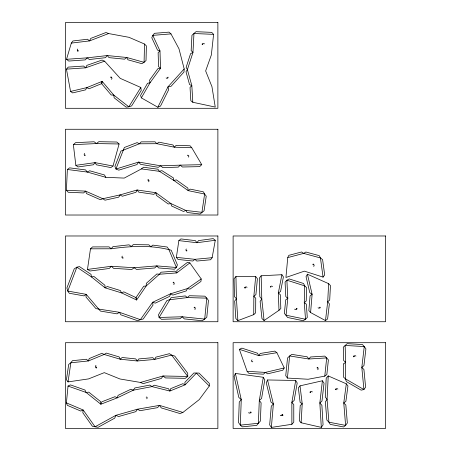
<?xml version="1.0" encoding="UTF-8"?>
<svg xmlns="http://www.w3.org/2000/svg" width="451" height="451" viewBox="0 0 451 451"><rect width="100%" height="100%" fill="white"/><g stroke="black" fill="none" stroke-linecap="round" stroke-linejoin="round"><path stroke-width="0.68" d="M253.727 314.651L253.845 296.363L255.683 276.536L235.941 276.519L234.08 278.786L234.469 296.606L236.42 298.787L237.891 320.627L253.727 314.651L255.644 312.836L255.74 298.201L253.845 296.363L255.926 294.554L257.397 278.695L255.683 276.536M209.287 386.022L209.343 383.384L199.026 373.084L193.896 372.988L184.865 382.341L185.107 384.838L169.858 391.04L152.004 386.608L149.777 385.092L134.832 387.956L133.321 390.183L117.299 397.838L100.844 404.231L86.13 392.46L68.028 386.05L66.398 402.878L67.334 405.348L80.768 411.041L83.193 410.004L95.076 426.776L98.081 427.3L114.734 418.139L115.896 415.326L137.47 409.209L159.496 405.387L182.897 412.434L199.218 399.631L209.287 386.022L196.394 373.146L185.107 384.838L182.864 383.694L170.664 388.655L169.858 391.04L168.527 388.745L154.248 385.199L152.004 386.608L133.321 390.183L130.897 389.23L118.083 395.358L117.299 397.838L114.966 396.705L101.796 401.818L100.844 404.231L100.562 401.565L88.791 392.15L86.13 392.46L84.957 390.019L70.474 384.895L68.028 386.05M144.529 44.04L144.078 62.323L141.828 63.676L127.937 59.797L126.708 57.48L107.282 55.552L87.139 57.852L66.522 59.301L71.326 43.093L72.921 40.979L87.5 39.237L89.546 40.911L108.59 33.549L128.992 37.32L144.529 44.04L146.389 45.912L146.028 60.541L144.078 62.323L126.708 57.48L124.577 59.182L109.041 57.643L107.282 55.552L105.483 57.677L89.366 59.515L87.139 57.852L85.211 59.898L68.715 61.06L66.522 59.301M167.733 77.516C168.832 78.023 167 78.091 168.02 77.132M202.465 44.322L202.195 43.837L202.211 44.666M194.46 307.43L194.787 307.148L194.933 307.526M270.532 286.825C271.637 287.276 269.805 287.456 270.814 286.447M66.398 190.266L67.368 169.48L69.606 167.851L85.56 169.926L87.308 172.073L105.805 177.322L124.217 178.089L141.456 168.9L143.508 167.253L157.895 169.204L159.434 171.335L173.81 180.417L188.197 190.643L204.624 194.037L206.237 196.14L204.077 210.775L200.086 214.028L187.176 212.506L185.784 210.425L170.833 203.536L155.95 192.724L137.127 189.984L120.067 194.905L102.828 198.722L100.331 199.703L86.541 193.626L85.583 191.123L66.398 190.266L68.231 192.256L83.582 192.943L85.583 191.123L102.828 198.722L104.959 200.199L118.754 197.149L120.067 194.905L122.3 196.247L135.948 192.306L137.127 189.984L138.733 192.143L153.791 194.336L155.95 192.724L156.317 195.345L168.223 203.993L170.833 203.536L171.532 205.955L183.489 211.468L185.784 210.425L201.924 212.325L204.624 194.037L203.367 191.827L190.226 189.121L188.197 190.643L187.864 188.073L176.352 179.887L173.81 180.417L173.387 177.897L161.892 170.63L159.434 171.335L141.456 168.9M328.232 375.925L327.088 399.406L328.926 422.187L330.233 424.38L343.589 426.956L345.618 425.406L347.332 423.004L345.844 405.049L343.758 402.963L346.312 383.801L328.232 375.925L326.214 378.18L325.295 396.965L327.088 399.406L325.368 401.835L326.84 420.061L328.926 422.187L345.618 425.406L343.758 402.963L345.9 401.294L347.947 385.966L346.312 383.801M328.649 283.673L327.702 301.758L325.487 320.599L310.592 312.549L308.845 310.564L310.068 295.946L312.12 294.277L307.424 274.208L328.649 283.673L330.459 285.584L329.698 300.05L327.702 301.758L329.371 303.867L327.601 318.936L325.487 320.599M301.11 422.762L302.221 403.825L300.022 385.853L322.403 380.774L324.038 383.215L321.986 400.984L319.838 402.985L321.315 427.379L301.11 422.762L299.317 420.76L300.208 405.607L302.221 403.825L300.112 402.258L298.353 387.883L300.022 385.853M184.188 68.93L183.985 72.002L171.03 86.316L167.998 86.829L157.816 107.237L141.355 97.873L140.571 95.409L147.516 83.317L150.036 82.758L160.517 68.293L159.992 50.89L152.793 35.364L154.462 33.318L169.007 32.139L170.98 33.893L178.979 48.787L184.188 68.93L167.998 86.829L168.685 89.721L160.539 106.047L157.816 107.237M310.592 312.549L312.12 294.277L309.792 292.705L306.037 276.649L307.424 274.208M271.355 427.418L273.385 403.983L267.533 379.962L295.704 380.469L297.198 382.989L294.12 400.544L291.853 402.405L291.882 424.295L271.355 427.418L269.664 424.91L271.288 406.165L273.385 403.983L270.95 402.033L266.265 382.814L267.533 379.962M287.744 257.594L285.94 277.466L304.402 271.147L323.063 277.111L324.686 274.935L322.595 259.613L320.441 257.955L303.681 253.394L301.601 251.974L288.854 255.334L287.744 257.594L303.681 253.394L305.857 252.013L319.269 255.661L320.441 257.955L323.063 277.111M287.405 378.068L289.649 355.974L291.865 354.396L307.221 356.814L308.845 359.002L326.693 357.902L328.396 359.926L326.857 374.516L324.771 376.14L308.129 379.252L287.405 378.068L285.737 375.666L287.529 357.993L289.649 355.974L308.845 359.002L310.513 356.989L324.793 356.11L326.693 357.902L324.771 376.14M213.599 34.361L211.333 54.994L205.645 70.942L211.947 86.648L215.251 107.079L192.819 102.27L190.818 100.72L190.029 87.421L191.833 85.645L187.396 69.646L186.139 67.34L190.587 53.624L192.96 52.502L193.964 33.498L196.01 31.683L211.716 32.371L213.599 34.361L193.964 33.498L191.957 35.296L191.156 50.501L192.96 52.502L187.396 69.646L186.004 71.754L189.55 84.557L191.833 85.645L192.819 102.27M201.214 278.955L200.932 281.48L189.922 289.153L187.458 288.544L170.602 293.798L152.652 302.26L140.385 319.669L137.656 320.729L120.896 314.837L119.436 312.301L95.978 308.647L86 297.046L86.197 294.351L67.763 291.053L66.9 287.986L74.212 268.892L76.907 267.184L79.421 266.575L91.029 274.36L91.423 276.914L105.094 287.839L121.466 292.862L136.619 299.994L146.259 285.911L159.44 274.236L161.024 272.207L174.881 271.152L176.758 272.917L189.854 262.91L201.214 278.955L187.458 288.544L186.336 290.889L172.851 295.095L170.602 293.798L169.621 296.369L155.262 303.14L152.652 302.26L152.985 305.101L143.17 319.026L140.385 319.669L119.436 312.301L117.046 313.84L100.438 311.083L86.197 294.351L84.021 295.895L69.274 293.257L67.763 291.053L76.907 267.184L91.423 276.914L93.977 276.519L104.92 285.263L105.094 287.839L107.293 286.52L120.389 290.54L121.466 292.862L123.794 291.853L135.914 297.559L136.619 299.994L136.01 297.513L143.722 286.244L146.259 285.911L146.31 283.318L156.858 273.977L159.44 274.236L176.758 272.917L176.91 270.403L187.39 262.397L189.854 262.91M322.403 380.774L319.838 402.985L321.89 405.308L323.068 424.825L321.315 427.379M87.471 269.422L90.482 248.828L92.545 246.917L109.074 246.872L111.149 248.772C130.97 246.02 151.812 244.842 171.217 250.243L177.406 264.923L176.426 267.494L174.311 269.236L158.639 267.945L156.835 265.887L134.167 267.742L111.403 266.282L87.471 269.422L90.115 270.995L109.255 268.48L111.403 266.282L113.556 268.328L131.765 269.501L134.167 267.742L136.585 269.456L154.727 267.973L156.835 265.887L176.426 267.494L168.691 249.149L167.152 247.018L152.861 245.113L150.82 246.765L148.892 244.831L133.276 244.617L131.297 246.5L129.071 244.831L112.947 246.652L111.149 248.772L90.482 248.828M68.028 381.901L70.869 362.779L72.425 360.699L86.434 359.244L88.385 360.958L104.164 354.458L106.312 353.105L119.154 356.921L120.22 359.227L137.251 360.98L154.687 359.419L171.617 355.095L174.751 356.081L187.689 373.186L187.785 376.472L185.276 378.327L165.5 377.932L163.065 375.982L140.453 382.442L119.983 378.987L104.294 372.644L88.559 378.902L68.028 381.901L66.427 379.708L68.704 364.408L70.869 362.779L88.385 360.958L89.236 358.551L101.858 353.347L104.164 354.458L120.22 359.227L122.12 357.508L135.745 358.906L137.251 360.98L138.823 358.923L152.776 357.677L154.687 359.419L155.911 357.141L169.452 353.68L171.617 355.095L187.785 376.472L163.065 375.982L161.328 378.457L143.238 383.626L140.453 382.442M176.369 257.358L178.861 240.608L180.89 238.929L195.368 240.62L196.957 242.723L215.279 240.27L212.145 257.696L210.6 259.753L196.805 261.061L194.905 259.325L176.369 257.358L178.021 259.449L192.848 261.022L194.905 259.325L212.145 257.696M263.305 377.29L259.302 400.454L258.372 423.292L256.76 425.372L242.322 426.855L240.327 425.146L238.511 422.525L239.255 402.089L241.257 399.603L235.394 373.445L263.305 377.29L264.782 379.928L261.58 398.464L259.302 400.454L261.112 402.816L260.368 421.087L258.372 423.292L240.327 425.146L241.257 399.603L238.81 397.404L234.12 376.478L235.394 373.445M295.704 380.469L291.853 402.405L293.764 404.592L293.781 422.102L291.882 424.295M281.892 274.71L278.335 293.009L278.989 310.316L264.077 320.526L261.952 318.575L260.12 301.386L261.789 299.041L261.168 275.781L281.892 274.71L283.408 276.903L280.561 291.543L278.335 293.009L280.302 294.666L280.826 308.512L278.989 310.316M113.004 166.036L119.092 143.982L116.871 142.031L98.808 141.693L96.514 143.559L73.361 144.675L75.847 165.337L78.029 166.955L93.38 164.784L95.031 162.631L113.004 166.036L110.85 167.569L96.475 164.84L95.031 162.631L75.847 165.337M282.664 414.486L282.478 415.151L282.952 415.151M353.753 356.882L353.945 356.217L353.466 356.217M245.474 287.952L245.096 287.89L245.479 287.225L245.096 287.225M250.147 412.09L250.53 412.135L250.147 412.806L250.53 412.806M250.717 412.09L251.1 412.135L250.717 412.806L251.1 412.806M281.903 414.627L282.287 414.678L281.903 415.343L282.287 415.343M336.254 389.765L335.894 389.653L336.271 389.016L335.888 389.016M141.355 97.873L150.036 82.758L149.54 80.193L157.923 68.62L160.517 68.293L158.56 66.613L158.138 52.688L159.992 50.89L157.546 50.14L151.784 37.721L152.793 35.364L170.98 33.893M140.813 87.488L128.828 106.814L126.156 107.146L114.148 97.794L113.815 95.122L102.157 81.377L86.772 87.624L70.565 91.44L66.449 69.144L68.236 67.109L83.576 66.055L85.628 67.825L104.604 61.178L120.231 78.361L140.813 87.488L141.236 90.425L131.641 105.889L128.828 106.814L113.815 95.122L111.2 94.981L101.87 83.982L102.157 81.377L101.334 83.768L89.027 88.768L86.772 87.624L85.589 89.862L72.622 92.917L70.565 91.44M284.237 367.943L282.788 370.243L267.708 373.811L265.38 372.408L247.12 371.336L239.368 349.316L241.899 348.138L257.425 353.195L258.778 355.636L276.891 352.71L284.237 367.943L265.38 372.408L263.44 374.2L248.834 373.343L247.12 371.336M261.168 275.781L259.325 278.154L259.821 296.764L261.789 299.041L264.077 320.526M202.849 44.486L202.657 43.82M296.228 308.552L296.42 309.217M319.669 307.199L319.86 307.87M320.052 307.199L320.244 307.87M310.784 392.539L310.592 391.874M354.323 356.69L354.131 356.025M335.696 389.681L335.51 389.016M201.749 164.677L199.635 166.633L182.424 167.005L180.225 165.145L160.765 165.81L138.66 162.078L115.935 169.024L114.909 166.413L120.902 151.096L139.415 143.784L156.824 143.7L174.34 147.189L191.765 147.748L201.749 164.677L180.225 165.145L178.348 167.118L162.777 167.648L160.765 165.81L158.239 167.315L140.554 164.333L138.66 162.078L136.941 164.598L118.765 170.151L115.935 169.024L124.346 147.488L137.138 142.612L139.415 143.784L141.146 141.873L155.076 141.806L156.824 143.7L158.949 142.183L172.964 144.974L174.34 147.189L176.144 145.34L190.085 145.786L191.765 147.748M73.361 144.675L75.588 142.663L94.107 141.766L96.514 143.559L119.092 143.982M182.897 412.434L180.005 413.556L161.289 407.918L159.496 405.387L157.619 407.648L139.996 410.703L137.47 409.209L135.83 411.656L118.574 416.549L115.896 415.326L95.076 426.776L92.337 426.201L82.826 412.778L83.193 410.004L66.398 402.878M71.326 43.093L89.546 40.911L90.764 38.397L105.996 32.506L108.59 33.549M66.449 69.144L85.628 67.825L86.896 65.361L102.078 60.045L104.604 61.178M203.04 43.533L203.897 43.533M77.606 51.014L77.989 51.014M110.861 77.341L110.766 76.958L111.622 77.149M111.622 77.533L110.957 77.719M166.684 78.277L167.541 78.277M187.712 155.55L187.616 155.167L188.473 155.358M313.8 264.63L313.135 264.822M173.494 282.168C172.395 282.653 173.753 282.258 173.877 282.456M173.877 282.738L173.212 282.929M271.102 286.159L271.959 286.159M245.665 286.937L246.528 286.937M244.904 287.225L244.527 287.512L244.904 288.082M194.933 307.717L194.268 307.903M318.62 308.151L319.477 308.151M296.995 308.36L296.611 308.36L296.995 308.929L296.611 309.217M295.18 309.504L296.042 309.504M354.514 355.738L355.371 355.738M317.842 367.954L317.171 368.146M336.463 388.728L337.32 388.728M310.976 391.586L311.833 391.586M146.84 397.004L146.169 397.196M249.099 413.088L249.955 413.088M280.855 415.625L281.712 415.625M178.861 240.608L196.957 242.723L198.536 240.592L213.193 238.624L215.279 240.27M67.368 169.48L87.308 172.073L89.681 170.766L104.474 174.96L105.805 177.322M78.463 50.867L77.797 50.681L77.797 51.155M85.228 155.065L85.149 155.448L84.512 155.065L84.512 155.448M317.087 367.751L317.177 367.385L317.842 367.768L317.842 367.385M96.621 367.013L96.576 367.396L95.911 367.013L95.911 367.396M239.368 349.316L258.778 355.636L260.283 353.466L274.777 351.12L276.891 352.71M237.891 320.627L235.845 318.569L234.667 301.099L236.42 298.787L235.941 276.519M194.46 307.334L194.077 307.526M353.607 356.025L353.607 356.408M318.124 368.337L318.124 369.194M314.088 265.013L314.088 265.87M282.811 414.959L282.811 415.343M252.802 361.482L252.233 361.86L251.946 361.482M251.658 360.434L251.658 361.29M195.221 308.095L195.221 308.952M188.76 155.742L188.76 156.598M185.947 249.538L185.947 250.395M174.165 283.121L174.165 283.978M148.993 180.383L148.993 181.24M147.122 397.382L147.122 398.239M123.084 258.119L123.084 257.741L122.418 258.119L122.227 257.741M121.945 256.692L121.945 257.549M111.91 77.91L111.91 78.767M95.623 365.964L95.623 366.821M84.224 154.016L84.224 154.879M77.318 49.633L77.318 50.489M148.712 181.556A0.733 0.733 0 0 1 148.661 181.815M148.667 180.084A0.727 0.727 0 0 1 147.894 180.084M147.894 179.921A0.727 0.727 0 0 1 148.667 179.921M146.84 398.554A0.733 0.733 0 0 1 146.789 398.814M84.506 153.706A0.733 0.733 0 0 1 84.557 153.447M251.946 360.118A0.733 0.733 0 0 1 251.991 359.859M77.606 49.317A0.733 0.733 0 0 1 77.651 49.058M122.227 256.382A0.733 0.733 0 0 1 122.277 256.123M166.374 77.995A0.733 0.733 0 0 1 166.115 77.944M188.473 156.909A0.733 0.733 0 0 1 188.428 157.168M186.229 249.228A0.733 0.733 0 0 1 186.28 248.969M272.269 286.441A0.733 0.733 0 0 1 272.534 286.492M312.143 391.868A0.733 0.733 0 0 1 312.402 391.919M310.294 391.919A0.727 0.727 0 0 1 310.294 392.686M310.13 392.686A0.727 0.727 0 0 1 310.13 391.919M318.31 307.87A0.733 0.733 0 0 1 318.051 307.819M317.842 369.504A0.733 0.733 0 0 1 317.792 369.769M194.939 309.268A0.733 0.733 0 0 1 194.888 309.527M355.681 356.025A0.733 0.733 0 0 1 355.946 356.07M294.869 309.217A0.733 0.733 0 0 1 294.61 309.166M204.207 43.815A0.733 0.733 0 0 1 204.466 43.865M111.622 79.083A0.733 0.733 0 0 1 111.577 79.342M313.8 266.18A0.733 0.733 0 0 1 313.755 266.445M173.877 284.288A0.733 0.733 0 0 1 173.827 284.553M95.905 365.654A0.733 0.733 0 0 1 95.956 365.395M95.956 367.695A0.727 0.727 0 0 1 96.723 367.695M96.723 367.858A0.727 0.727 0 0 1 95.956 367.858M337.63 389.01A0.733 0.733 0 0 1 337.889 389.061M248.789 412.806A0.733 0.733 0 0 1 248.529 412.755M246.838 287.225A0.733 0.733 0 0 1 247.097 287.276M280.545 415.343A0.733 0.733 0 0 1 280.285 415.292M343.701 363.867L343.594 377.211L345.489 378.891L363.923 389.563L365.609 387.167L363.923 369.482L361.815 367.452L364.256 346.548L362.452 344.536L347.174 343.662L343.296 347.18L343.668 360.591L345.618 362.215L345.489 378.891L346.379 381.608L361.121 390.143L363.923 389.563L361.815 367.452L363.951 365.586L365.902 348.86L364.256 346.548L345.156 345.455L345.618 362.215L343.701 363.867M304.724 285.866L304.278 302.632L305.513 319.263L303.185 320.723L287.642 317.498L284.361 313.344L285.731 299.814L287.794 298.314L286.875 280.195L289.238 278.943L303.517 283.482L304.724 285.866L306.584 287.591L306.229 301.003L304.278 302.632L306.302 304.154L307.294 317.459L305.513 319.263L286.086 315.226L287.794 298.314L285.799 296.6L285.066 282.1L286.875 280.195L304.724 285.866M186.708 250.762C185.322 250.79 187.898 250.976 186.714 250.733M312.943 264.235L313.8 264.258L312.943 264.224M206.767 298.139L204.703 319.088L202.262 320.751L184.296 318.891L182.243 316.765L159.073 317.481L158.487 314.736L166.898 300.552L169.587 299.752L187.34 297.581L206.767 298.139L208.458 300.422L206.806 317.183L204.703 319.088L182.243 316.765L179.988 318.739L161.452 319.314L159.073 317.481L171.132 297.643L185.333 295.907L187.34 297.581L189.341 295.732L204.878 296.177L206.767 298.139M217.878 22.55L65.429 22.55L65.429 108.302L217.878 108.302L217.878 22.55M217.878 129.268L65.429 129.268L65.429 215.02L217.878 215.02L217.878 129.268M217.878 235.98L65.429 235.98L65.429 321.732L217.878 321.732L217.878 235.98M385.571 235.98L233.122 235.98L233.122 321.732L385.571 321.732L385.571 235.98M217.878 342.698L65.429 342.698L65.429 428.45L217.878 428.45L217.878 342.698M385.571 342.698L233.122 342.698L233.122 428.45L385.571 428.45L385.571 342.698"/></g></svg>
